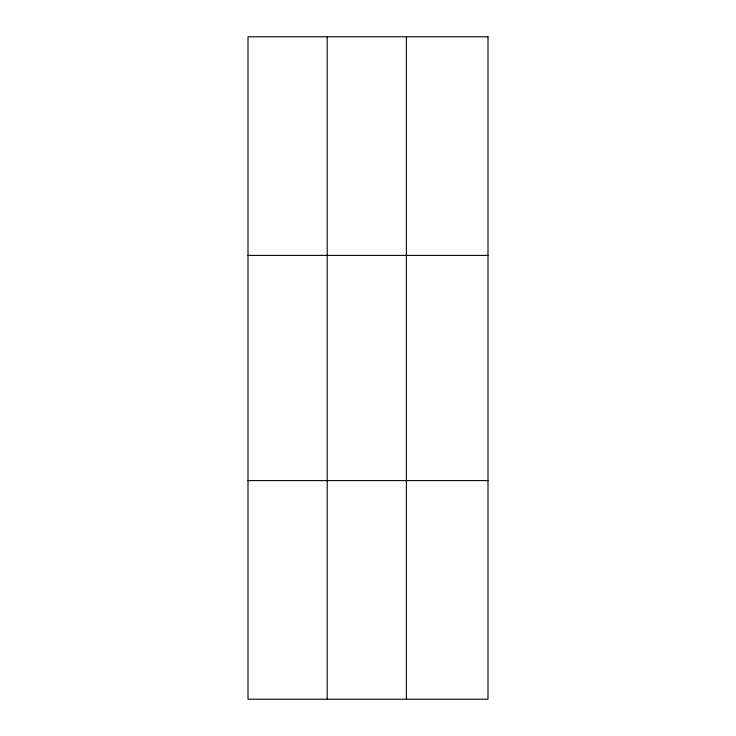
<?xml version="1.0" encoding="UTF-8"?>
<svg xmlns="http://www.w3.org/2000/svg" width="736" height="736" viewBox="0 0 736 736"><rect width="100%" height="100%" fill="white"/><g stroke="black" fill="none" stroke-linecap="round" stroke-linejoin="round"><path stroke-width="1.1" d="M327.198 36.8L327.198 699.2M406.401 36.8L406.401 699.2M248.004 255.392L487.996 255.392M248.004 480.608L487.996 480.608M487.996 36.8L487.996 699.2L248.004 699.2L248.004 36.8L487.996 36.8"/></g></svg>
